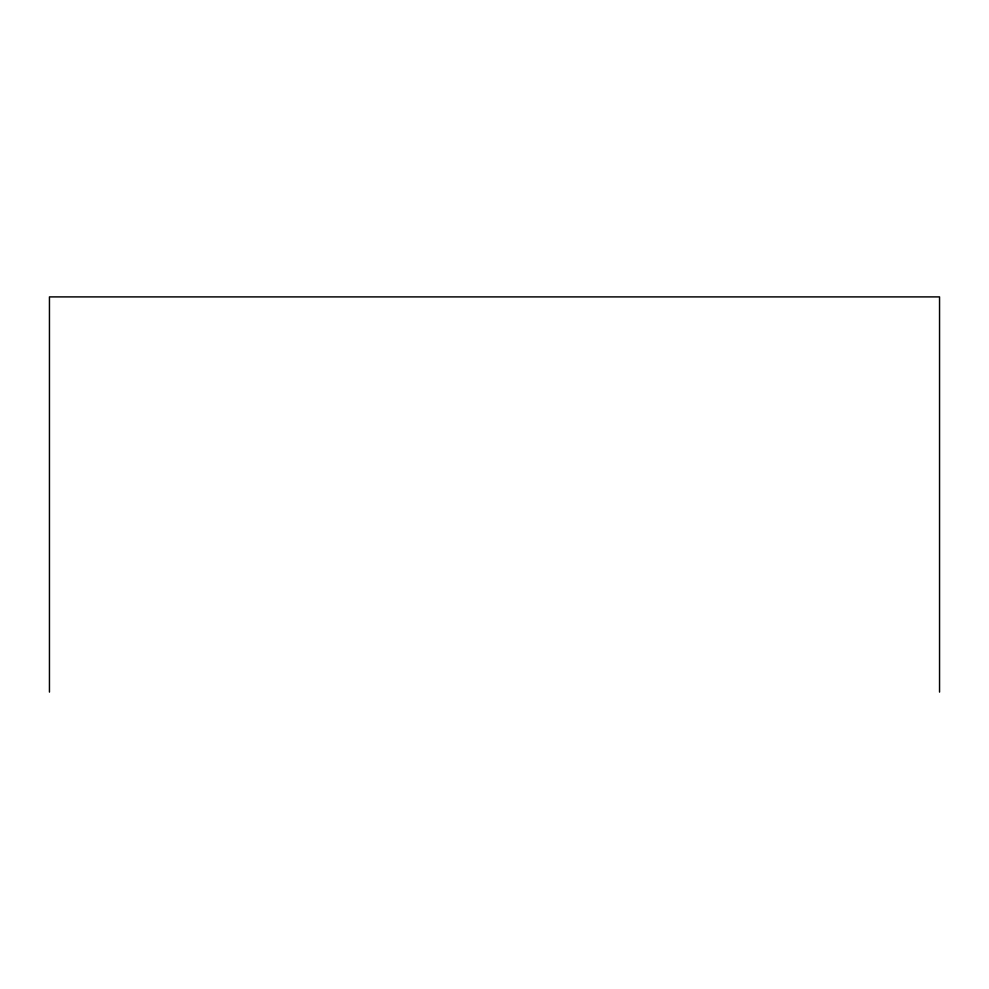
<?xml version="1.0" encoding="UTF-8"?>
<svg xmlns="http://www.w3.org/2000/svg" width="989" height="989" viewBox="0 0 989 989"><rect width="100%" height="100%" fill="white"/><g stroke="black" fill="none" stroke-linecap="round" stroke-linejoin="round"><path stroke-width="1.48" d="M939.55 692.102L939.55 296.898L49.45 296.898L49.45 692.102"/></g></svg>
